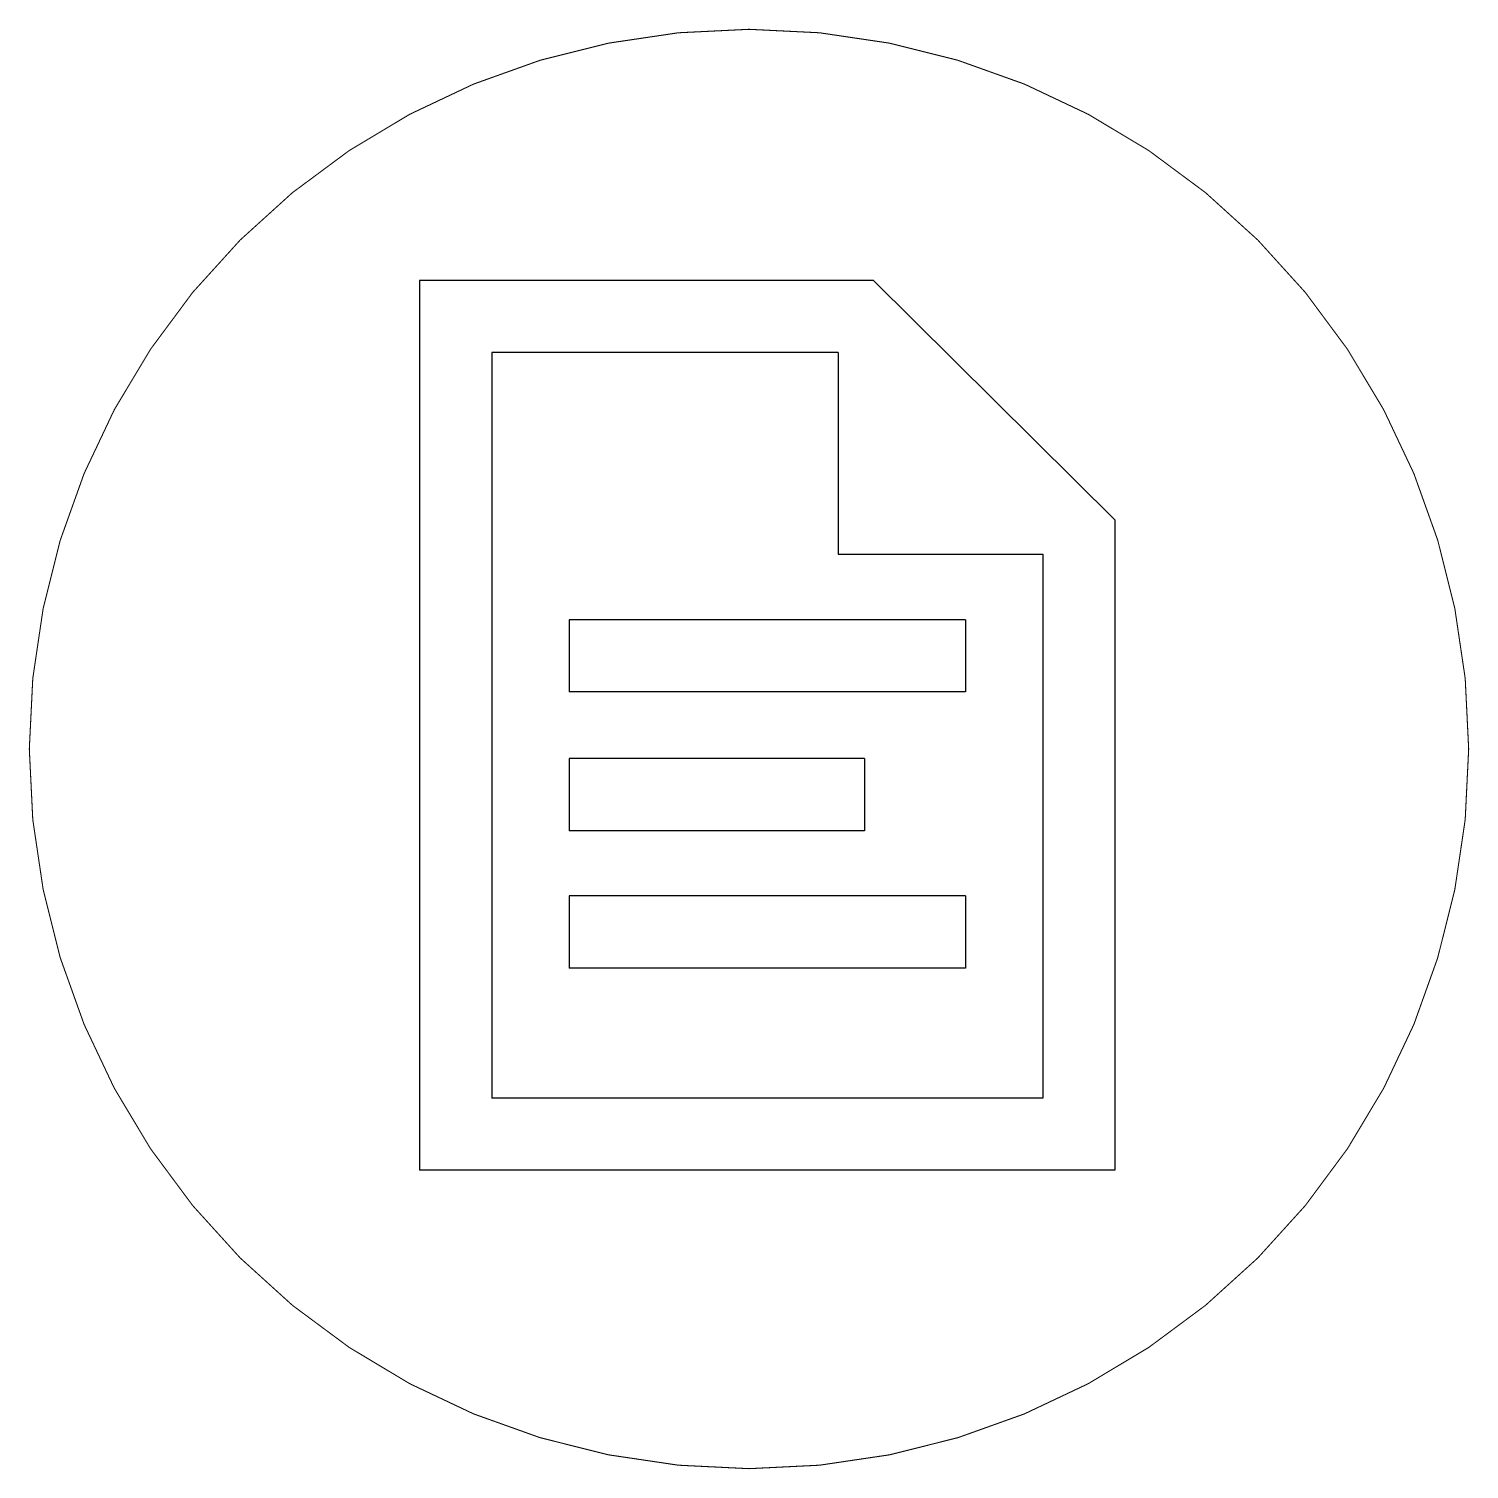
# Model space of a CAD drawing. Header units: millimetres. Extents: x 418.275 to 418.757, y 293.171 to 293.652.
import ezdxf

# ---------------------------------------------------------------- set-up
doc = ezdxf.new("R2010")
doc.units = ezdxf.units.MM
for name, color, linetype in [('Default', 7, 'Continuous'), ('Object', 7, 'Continuous'), ('Title', 7, 'Continuous')]:
    doc.layers.add(name, color=color, linetype=linetype)

msp = doc.modelspace()

# ---------------------------------------------------------------- linework, layer by layer
at = {"layer": 'Default', "color": 7, "linetype": 'Continuous'}
msp.add_line((418.55777, 293.56825), (418.6385, 293.48818), dxfattribs=at)
at = {"layer": 'Object', "color": 7, "linetype": 'Continuous'}
for p, q in [((418.55777, 293.56825), (418.40602, 293.56825)), ((418.40602, 293.56825), (418.40602, 293.27074)), ((418.43013, 293.54414), (418.43013, 293.29484)), ((418.54591, 293.54414), (418.43013, 293.54414)), ((418.54591, 293.54414), (418.54591, 293.47664)), ((418.6385, 293.48818), (418.6385, 293.27074)), ((418.54591, 293.47664), (418.6144, 293.47664)), ((418.6144, 293.47664), (418.6144, 293.29484)), ((418.5885, 293.45477), (418.45602, 293.45477)), ((418.45602, 293.45477), (418.45602, 293.43066)), ((418.5885, 293.45477), (418.5885, 293.43066)), ((418.5885, 293.43066), (418.45602, 293.43066)), ((418.55477, 293.40832), (418.45602, 293.40832)), ((418.45602, 293.40832), (418.45602, 293.38422)), ((418.55477, 293.40832), (418.55477, 293.38422)), ((418.55477, 293.38422), (418.45602, 293.38422)), ((418.5885, 293.3624), (418.45602, 293.3624)), ((418.45602, 293.3624), (418.45602, 293.3383)), ((418.5885, 293.3624), (418.5885, 293.3383)), ((418.5885, 293.3383), (418.45602, 293.3383)), ((418.6144, 293.29484), (418.43013, 293.29484)), ((418.6385, 293.27074), (418.40602, 293.27074))]:
    msp.add_line(p, q, dxfattribs=at)
at = {"layer": 'Title', "color": 7, "linetype": 'Continuous', "const_width": 0.00035}
msp.add_lwpolyline([(418.2755, 293.41155, 1), (418.75679, 293.41155, 1), (418.2755, 293.41155, 1)], format="xyb", close=True, dxfattribs=at)

doc.saveas('drawing.dxf')
